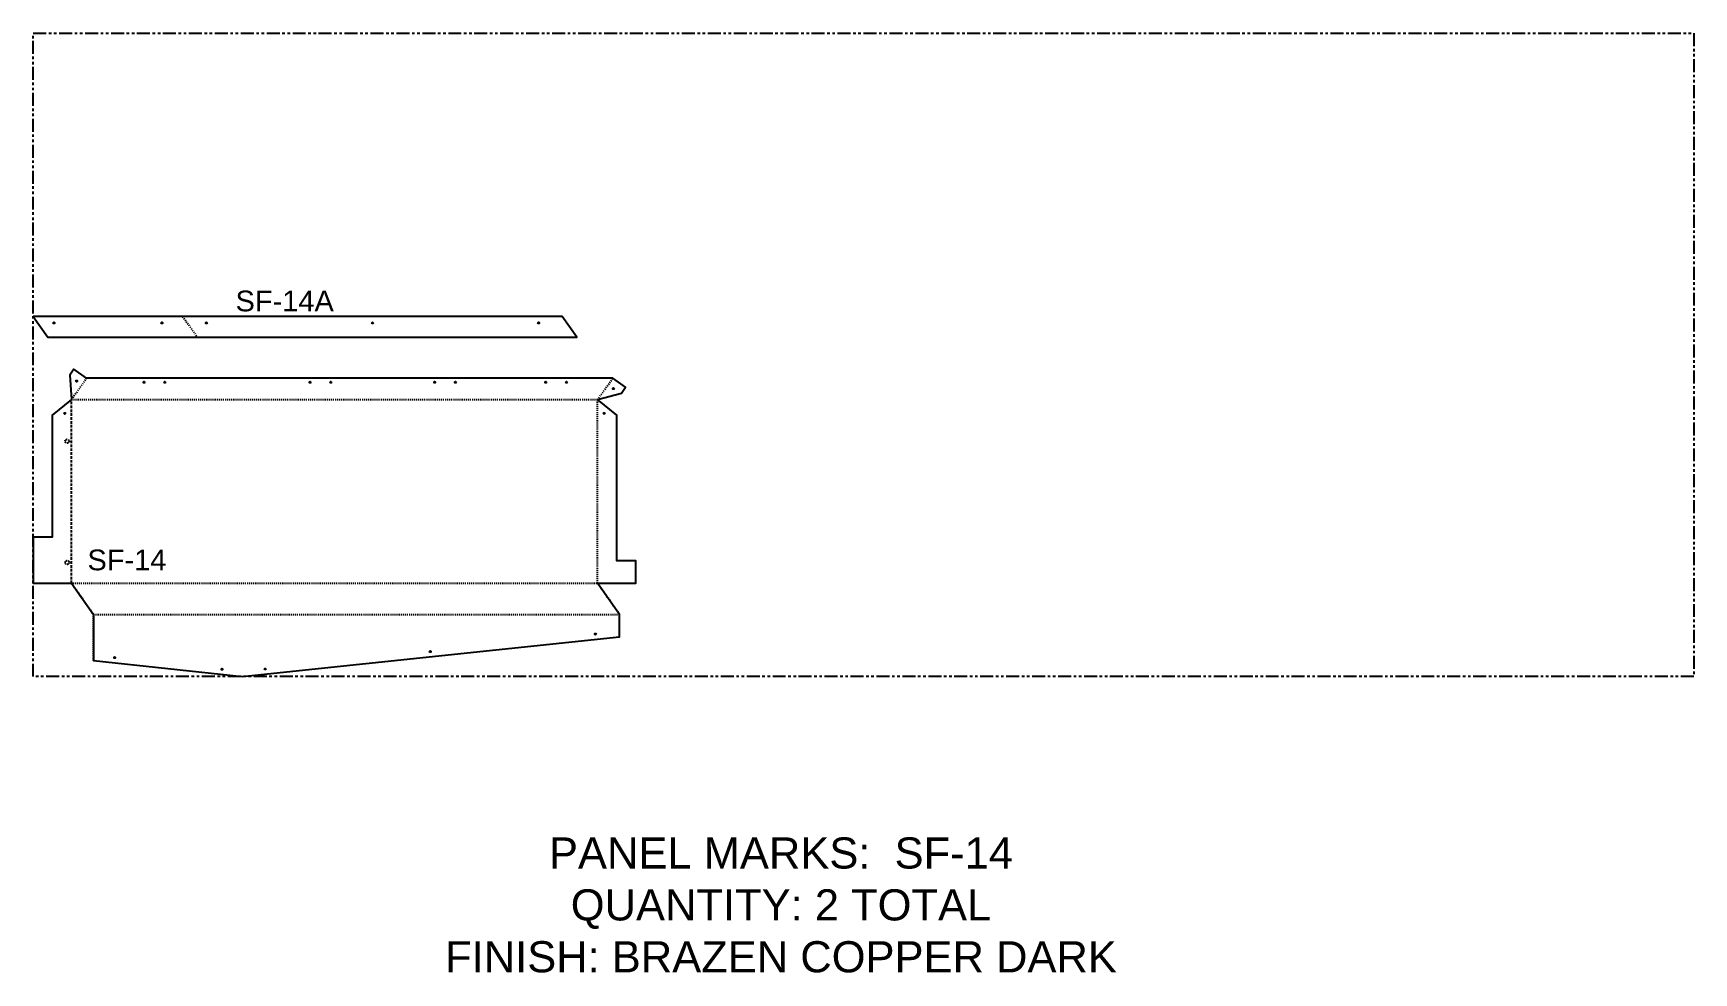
# Model space of a CAD drawing. Header units: inches. Extents: x 0 to 160, y -29 to 62.
import ezdxf

# ---------------------------------------------------------------- set-up
doc = ezdxf.new("R2010")
doc.units = ezdxf.units.IN
doc.header["$MEASUREMENT"] = 0
doc.linetypes.add('HIDDEN', pattern=[0.375, 0.25, -0.125])
doc.linetypes.add('PHANTOM', pattern=[2.5, 1.25, -0.25, 0.25, -0.25, 0.25, -0.25])
for name, color, linetype in [('CUT', 7, 'Continuous'), ('DIMS', 1, 'Continuous'), ('HOLES', 6, 'Continuous'), ('ROUT', 1, 'HIDDEN'), ('SHEET', 5, 'PHANTOM'), ('TEXT', 2, 'PHANTOM'), ('V135', 4, 'HIDDEN'), ('WEEPS', 3, 'HIDDEN')]:
    doc.layers.add(name, color=color, linetype=linetype)
doc.styles.get("Standard").update_dxf_attribs({"font": 'arial.ttf'})

msp = doc.modelspace()

# ---------------------------------------------------------------- linework, layer by layer
at = {"layer": 'CUT'}
for points in [[(0, 34.7), (1.42, 32.7), (52.39, 32.7), (50.98, 34.7)], [(20.13, 0), (56.5, 3.84), (56.5, 6), (54.38, 9), (58.05, 9), (58.05, 11.16), (56.22, 11.16), (56.22, 25.19), (54.38, 26.69), (56.67, 27.33), (57.06, 27.89), (55.84, 28.75), (5.14, 28.75), (3.92, 29.62), (3.52, 29.06), (3.68, 26.69), (1.84, 25.19), (1.84, 13.44), (0, 13.44), (0, 9), (3.68, 9), (5.81, 6), (5.81, 1.56)]]:
    msp.add_lwpolyline(points, close=True, dxfattribs=at)
at = {"layer": 'HOLES', "ltscale": 0.25}
for centre in [(2, 34.08), (12.4, 34.08), (16.69, 34.08), (32.69, 34.08), (48.69, 34.08), (4.18, 28.48, 0), (10.68, 28.37, 0), (12.68, 28.37, 0), (26.68, 28.37, 0), (28.68, 28.37, 0), (38.68, 28.37, 0), (40.68, 28.37, 0), (49.38, 28.37, 0), (51.38, 28.37, 0), (55.9, 27.76, 0), (3.05, 25.37, 0), (55.01, 25.37, 0), (54.17, 4.1, 0), (7.85, 1.84, 0), (38.26, 2.42, 0), (18.19, 0.71), (22.35, 0.74)]:
    msp.add_circle(centre, 0.0625, dxfattribs=at)
at = {"layer": 'ROUT', "ltscale": 0.25}
for p, q in [((14.4, 34.7), (15.82, 32.7, 0)), ((5.81, 6, 0), (56.5, 6, 0))]:
    msp.add_line(p, q, dxfattribs=at)
at = {"layer": 'ROUT', "ltscale": 0.25, "elevation": 0}
for points in [[(5.14, 28.75), (3.68, 26.69), (54.38, 26.69)], [(56.5, 3.84), (56.5, 6), (54.38, 9), (54.38, 26.69), (55.84, 28.75)], [(0, 13.44), (0, 9), (58.05, 9), (58.05, 11.16)], [(5.81, 1.56), (5.81, 6), (3.68, 9)]]:
    msp.add_lwpolyline(points, dxfattribs=at)
at = {"layer": 'SHEET'}
msp.add_lwpolyline([(0, 62), (160, 62), (160, 0), (0, 0)], close=True, dxfattribs=at)
at = {"layer": 'V135'}
msp.add_line((3.68, 9, 0), (3.68, 26.69, 0), dxfattribs=at)
at = {"layer": 'WEEPS', "ltscale": 0.25}
for centre in [(3.27, 22.69, 0), (3.27, 11, 0)]:
    msp.add_circle(centre, 0.188, dxfattribs=at)

# ---------------------------------------------------------------- texts
at = {"layer": 'DIMS', "ltscale": 0.25, "char_height": 2, "attachment_point": 8}
for s, insert in [('SF-14A', (24.23, 35.17, 0)), ('SF-14', (9.03, 10.22, 0))]:
    msp.add_mtext_dynamic_manual_height_columns(s, width=3.0859, gutter_width=10, heights=[0], dxfattribs=dict(at, insert=insert))
at = {"layer": 'TEXT', "insert": (72.05, -22.01), "char_height": 3, "attachment_point": 5}
msp.add_mtext_dynamic_manual_height_columns('PANEL MARKS:  SF-14\\PQUANTITY: 2 TOTAL\\PFINISH: BRAZEN COPPER DARK', width=199.7409, gutter_width=1, heights=[0], dxfattribs=at)

doc.saveas('drawing.dxf')
